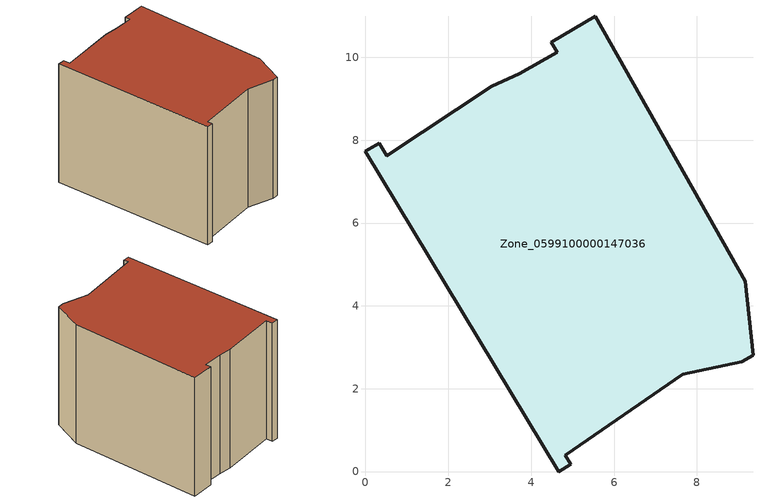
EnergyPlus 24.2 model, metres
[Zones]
Zone_0599100000147036
 floor ground (C_G): 3.71,9.6 4.63,10.12 4.49,10.36 5.55,10.99 9.17,4.59 9.36,2.81 9.09,2.65 7.66,2.35 4.82,0.4 4.96,0.17 4.67,0 0,7.74 0.33,7.93 0.51,7.62 3.05,9.3 z0
 wall outside (C_F): 0,7.74 4.67,0 4.96,0.17 4.82,0.4 7.66,2.35 9.09,2.65 9.36,2.81 9.17,4.59 5.55,10.99 4.49,10.36 4.63,10.12 3.71,9.6 3.05,9.3 0.51,7.62 0.33,7.93 0,7.74 z0:6.84
 roof outside (C_R): 9.09,2.65 9.36,2.81 9.17,4.59 5.55,10.99 4.49,10.36 4.63,10.12 3.71,9.6 3.05,9.3 0.51,7.62 0.33,7.93 0,7.74 4.67,0 4.96,0.17 4.82,0.4 7.66,2.35 z6.84
[BUILDING]
Pand.0599100000147036: North Axis=0; Terrain=City; Loads Convergence Tolerance Value=0.04; Temperature Convergence Tolerance Value=0.4; Solar Distribution=FullExterior; Maximum Number of Warmup Days=25; Minimum Number of Warmup Days=1
[Site:Location]
Rotterdam.The.Hague.AP_ZH_NLD Design_Conditions: Latitude=51.96; Longitude=4.45; Time Zone=1; Elevation=-4.5
[SITE:GROUNDTEMPERATURE:BUILDINGSURFACE]
18, 18, 18, 18, 18, 18, 18, 18, 18, 18, 18, 18
[MATERIAL] Thermal Absorptance=0.9; Solar Absorptance=0.7; Visible Absorptance=0.7
Name | Roughness | Thickness | Conductivity | Density | Specific Heat
G.TC.1946 | MediumSmooth | 0.15 | 1 | 540 | 1210
F.TC.1946 | Rough | 0.3 | 0.857143 | 1920 | 840
R.TC.1946 | MediumRough | 0.2 | 0.909091 | 1500 | 1000
[CONSTRUCTION]
C_G: G.TC.1946
C_F: F.TC.1946
C_R: R.TC.1946
[ZONE]
Zone_0599100000147036: Type=1; Multiplier=1; Ceiling Height=Autocalculate; Volume=Autocalculate; Floor Area=autocalculate; Part of Total Floor Area=Yes
[ZONEINFILTRATION:DESIGNFLOWRATE]
Infil_Zone_0599100000147036: Zone or ZoneList or Space or SpaceList=Zone_0599100000147036; Schedule=AlwaysOn; Design Flow Rate Calculation Method=Flow/Area; Flow Rate per Floor Area=0.003; Constant Term Coefficient=1; Temperature Term Coefficient=0; Velocity Term Coefficient=0; Velocity Squared Term Coefficient=0
[HVACTEMPLATE:ZONE:IDEALLOADSAIRSYSTEM]
Zone_0599100000147036: Maximum Heating Supply Air Temperature=50; Minimum Cooling Supply Air Temperature=13; Maximum Heating Supply Air Humidity Ratio=0.0156; Minimum Cooling Supply Air Humidity Ratio=0.0077; Heating Limit=NoLimit; Cooling Limit=NoLimit; Dehumidification Control Type=ConstantSensibleHeatRatio; Cooling Sensible Heat Ratio=0.7; Dehumidification Setpoint=60; Humidification Control Type=None; Humidification Setpoint=30; Outdoor Air Method=None; Outdoor Air Flow Rate per Person=0.00944; Outdoor Air Flow Rate per Zone Floor Area=0; Outdoor Air Flow Rate per Zone=0; Demand Controlled Ventilation Type=None; Outdoor Air Economizer Type=NoEconomizer; Heat Recovery Type=None; Sensible Heat Recovery Effectiveness=0.7; Latent Heat Recovery Effectiveness=0.65
[ZONECONTROL:THERMOSTAT]
ThermostatControl_Zone_0599100000147036: Zone or ZoneList=Zone_0599100000147036; Control Type Schedule=DualSetpointControlType; Control 1=Thermostat_Zone_0599100000147036; Temperature Difference Between Cutout And Setpoint=0
[THERMOSTATSETPOINT:DUALSETPOINT]
Thermostat_Zone_0599100000147036: Heating Setpoint Temperature Schedule=HeatingSetpoint_Zone_0599100000147036; Cooling Setpoint Temperature Schedule=CoolingSetpoint_Zone_0599100000147036
[SCHEDULE:COMPACT]
HeatingSetpoint_Zone_0599100000147036: Through: 12/31, For: AllDays, Until: 24:00, 21
CoolingSetpoint_Zone_0599100000147036: Through: 12/31, For: AllDays, Until: 24:00, 24
DualSetpointControlType: Through: 12/31, For: AllDays, Until: 24:00, 4
AlwaysOn: Through: 12/31, For: AllDays, Until: 24:00, 1
